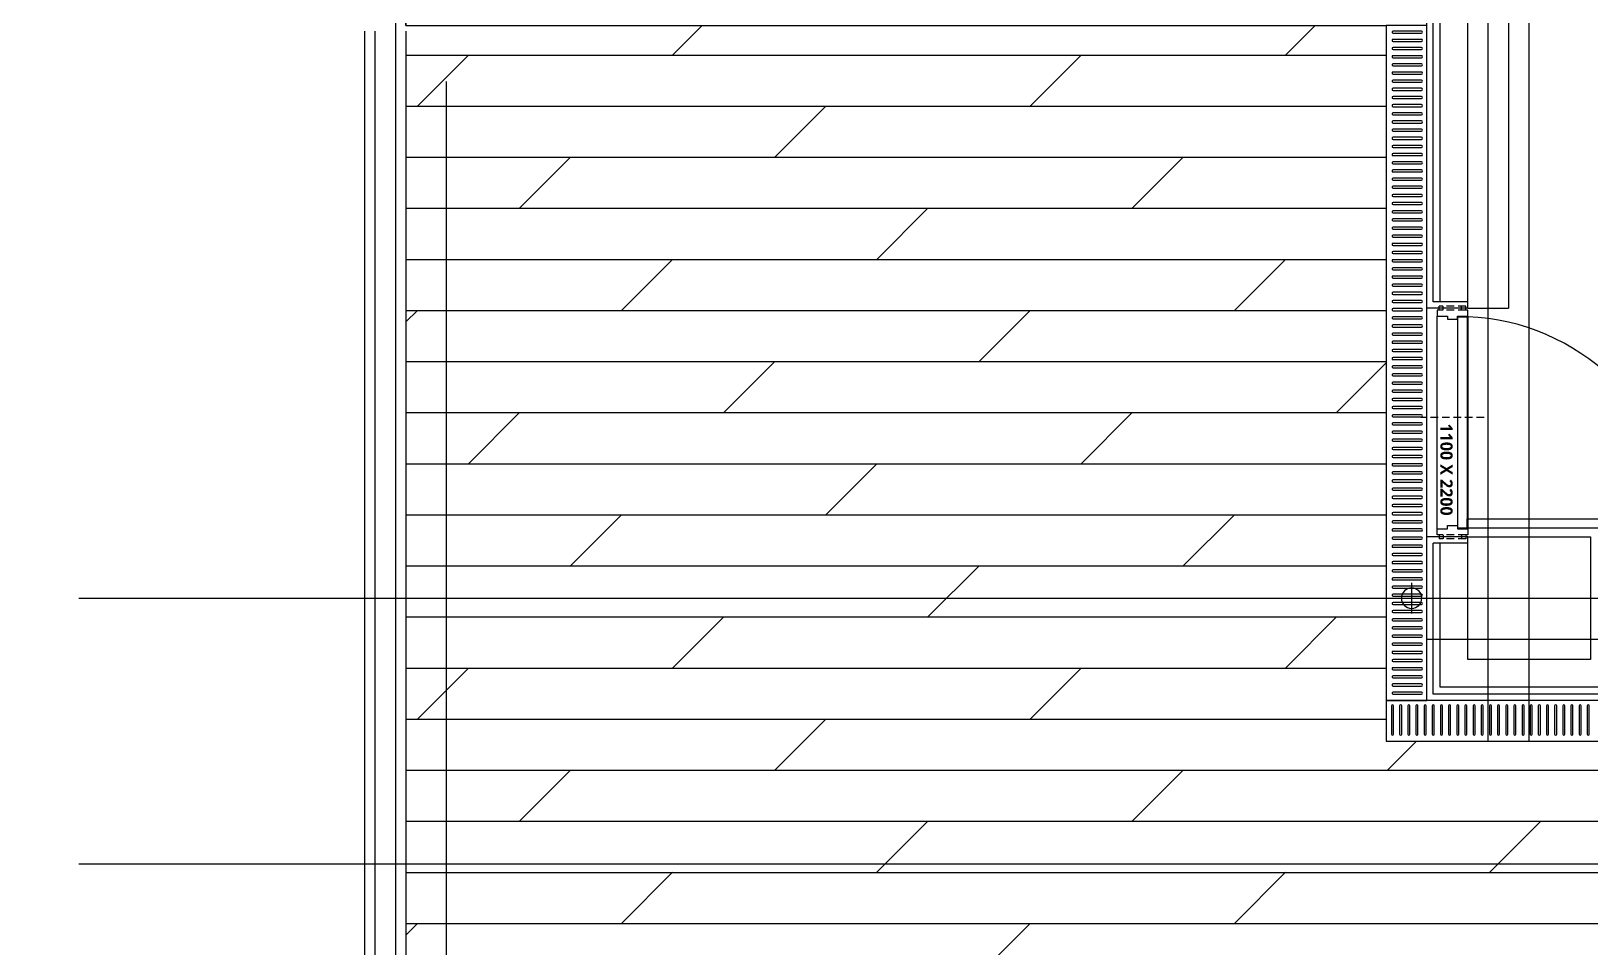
# Model space of a CAD drawing. Header units: millimetres. Extents: x -47382 to 204618, y -51045 to 127155.
# Drawn here: x 18367 to 25997, y 50965 to 55446 of the extents above; entities that cross this region are included whole.
import ezdxf
from ezdxf.enums import TextEntityAlignment as Align

# ---------------------------------------------------------------- set-up
doc = ezdxf.new("R2010")
doc.units = ezdxf.units.MM
doc.header["$LTSCALE"] = 300
doc.header["$MEASUREMENT"] = 0
doc.linetypes.add('CEN', pattern=[62, 60, -1, 0, -1])
doc.linetypes.add('HIDDEN2', pattern=[0.1875, 0.125, -0.0625])
doc.layers.get('0').update_dxf_attribs({"linetype": 'CONTINUOUS'})
doc.layers.add('A-ANNO-NPLT', color=129, linetype='CONTINUOUS', plot=False)
for name, color, linetype in [('A-CEN', 1, 'CEN'), ('A-CODE-DRAIN', 6, 'CONTINUOUS'), ('A-DOOR', 4, 'CONTINUOUS'), ('A-DOOR-JAMB', 4, 'CONTINUOUS'), ('A-DOOR-SILL', 8, 'CONTINUOUS'), ('A-DOOR-SWING', 8, 'CONTINUOUS'), ('A-FLOR-INSL', 8, 'CONTINUOUS'), ('A-FLOR-PAVE-PAT1', 251, 'CONTINUOUS'), ('A-FLOR-PFIX', 6, 'CONTINUOUS'), ('A-FLOR-SUB-ELE', 7, 'CONTINUOUS'), ('A-OUT-FIN-TYP2', 4, 'CONTINUOUS'), ('A-ST-AXIS-CEN', 252, 'CEN'), ('A-ST-COL', 2, 'CONTINUOUS'), ('A-ST-CONC', 2, 'CONTINUOUS')]:
    doc.layers.add(name, color=color, linetype=linetype)
doc.styles.add('SHP-나눔bo', font='')
doc.styles.get('SHP-나눔bo').set_extended_font_data('NanumGothic', bold=True)

# ---------------------------------------------------------------- blocks, each defined once
blk = doc.blocks.new('A$C0e376f74')
at = {"layer": 'A-ANNO-NPLT', "linetype": 'HIDDEN2'}
for p, q in [((525, 230), (525, -80)), ((-20, 140), (-20, 10)), ((0, 140), (-20, 140)), ((0, 120), (-20, 120)), ((-10, 140), (-10, 10)), ((0, 140), (0, 10)), ((1100, 140), (1120, 140)), ((1100, 140), (1100, 10)), ((1100, 120), (1120, 120)), ((1110, 140), (1110, 10)), ((1120, 140), (1120, 10)), ((0, 30), (-20, 30)), ((0, 10), (-20, 10)), ((1100, 30), (1120, 30)), ((1100, 10), (1120, 10))]:
    blk.add_line(p, q, dxfattribs=at)
at = {"layer": 'A-ANNO-NPLT', "linetype": 'ByBlock'}
blk.add_lwpolyline([(1067, 102), (33, 102), (33, 147), (1067, 147)], close=True, dxfattribs=at)
at = {"layer": 'A-DOOR', "linetype": 'ByBlock'}
blk.add_lwpolyline([(1067, 1181), (1067, 147), (1022, 147), (1022, 1181)], close=True, dxfattribs=at)
at = {"layer": 'A-DOOR-JAMB'}
for points in [[(0, 20), (0, 0), (30, 0), (30, 50), (45, 50), (45, 100), (30, 100), (30, 150), (0, 150), (0, 130)], [(1100, 20), (1100, 0), (1070, 0), (1070, 50), (1055, 50), (1055, 100), (1070, 100), (1070, 150), (1100, 150), (1100, 130)]]:
    blk.add_lwpolyline(points, dxfattribs=at)
at = {"layer": 'A-DOOR-SILL'}
for p, q in [((30, 150), (1070, 150)), ((1070, 0), (30, 0))]:
    blk.add_line(p, q, dxfattribs=at)
at = {"layer": 'A-DOOR-SWING'}
blk.add_arc((1106.9, 108.7), 1074.7, 94.52992, 177.80346, dxfattribs=at)
at = {"layer": 'A-ANNO-NPLT', "linetype": 'ByBlock', "style": 'SHP-나눔bo'}
blk.add_text('1100 X 2200', height=60, dxfattribs=at).set_placement((780.6, 15.7), align=Align.CENTER)
blk = doc.blocks.new('우수홈통1')
at = {"layer": 'A-CODE-DRAIN', "color": 6}
for p, q in [((-150, 0), (150, 0)), ((0, -150), (0, 150))]:
    blk.add_line(p, q, dxfattribs=at)
blk.add_circle((0, 0), 100, dxfattribs=at)
blk = doc.blocks.new('ACT 지상1층구조평면도')
at = {"layer": 'A-ST-COL'}
blk.add_lwpolyline([(72781.8, 104016.3), (73381.8, 104016.3), (73381.8, 103416.3), (72781.8, 103416.3), (72781.8, 104016.3)], dxfattribs=at)

msp = doc.modelspace()

# ---------------------------------------------------------------- hatches: boundary and pattern name
at = {"layer": 'A-FLOR-PAVE-PAT1'}
h = msp.add_hatch(dxfattribs=at)
h.set_pattern_fill('DOLMIT', color=256, scale=1000)
h.set_pattern_definition([(0, (-72021493.09, 8621329.2), (0, 250), []), (45, (-72021493.1, 8621329.2), (-499.999999, 499.999999), [353.553391, -707.106781])])
h.paths.add_polyline_path([(27200, 51971.4), (25000, 51971.4), (25000, 55474.8), (20201.1, 55474.8), (20200, 49821.4), (22400, 49821.4), (22400, 46871.4), (20200, 46871.4), (20200, 44371.4), (27200, 44371.4)])
h.paths.add_polyline_path([(25200, 52171.4), (25201.2, 55674.8), (25200, 55674.8)])
h.paths.add_polyline_path([(20202.4, 55674.8), (20201.2, 55674.8), (20201.2, 55573.1)])
edge = h.paths.add_edge_path()
edge.add_line((27400, 47271.4), (28750, 47271.4))
edge.add_line((28750, 47271.4), (28750, 48866.4))
edge.add_line((28750, 48866.4), (27970, 48866.4))
edge.add_arc((28825, 48866.4), 855, 98.40671, 180, ccw=False)
edge.add_line((28700, 49712.3), (28700, 49730.6))
edge.add_arc((28825, 50576.4), 854.9, 181.67061, 261.59508, ccw=False)
edge.add_line((27970.4, 50551.4), (27970.4, 50576.4))
edge.add_line((27970.4, 50576.4), (28750, 50576.4))
edge.add_line((28750, 50576.4), (28750, 52171.4))
edge.add_line((28750, 52171.4), (27400, 52171.4))
edge.add_line((27400, 52171.4), (27400, 47271.4))

# ---------------------------------------------------------------- linework, layer by layer
at = {"layer": 'A-CEN'}
msp.add_line((25200, 52471.4), (33800, 52471.4), dxfattribs=at)
msp.add_lwpolyline([(25500, 51971.4), (25500, 61471.4)], dxfattribs=at)
at = {"layer": 'A-FLOR-INSL'}
for p, q in [((25265, 54121.4), (25265, 56806.4)), ((25265, 52236.4), (25265, 52941.4)), ((26135, 52236.4), (25265, 52236.4))]:
    msp.add_line(p, q, dxfattribs=at)
at = {"layer": 'A-FLOR-PFIX'}
for points in [[(20202.4, 55674.8), (20200, 55474.8), (25000, 55474.8), (25000, 51971.4), (27200, 51971.4), (27200, 44371.4), (27400, 44371.4), (27400, 52171.4), (25200, 52171.4), (25200, 55674.8), (20202.4, 55674.8), (20200, 55474.8)], [(25000, 55474.8), (25000, 52171.4), (25200, 52171.4), (25200, 55474.8)], [(25000, 52171.4), (25000, 51971.4), (27200, 51971.4), (27200, 52171.4), (25200, 52171.4)]]:
    msp.add_lwpolyline(points, close=True, dxfattribs=at)
for points in [[(25172.8, 55446.3), (25034, 55446.3, 1), (25034, 55436.3), (25172.8, 55436.3, 1)], [(25034, 55396.4), (25172.8, 55396.4, 1), (25172.8, 55406.4), (25034, 55406.4, 1)], [(25034, 55356.4), (25172.8, 55356.4, 1), (25172.8, 55366.4), (25034, 55366.4, 1)], [(25034, 55316.5), (25172.8, 55316.5, 1), (25172.8, 55326.5), (25034, 55326.5, 1)], [(25034, 55276.6), (25172.8, 55276.6, 1), (25172.8, 55286.6), (25034, 55286.6, 1)], [(25034, 55236.6), (25172.8, 55236.6, 1), (25172.8, 55246.6), (25034, 55246.6, 1)], [(25034, 55196.7), (25172.8, 55196.7, 1), (25172.8, 55206.7), (25034, 55206.7, 1)], [(25034, 55156.8), (25172.8, 55156.8, 1), (25172.8, 55166.8), (25034, 55166.8, 1)], [(25034, 55116.8), (25172.8, 55116.8, 1), (25172.8, 55126.8), (25034, 55126.8, 1)], [(25034, 55076.9), (25172.8, 55076.9, 1), (25172.8, 55086.9), (25034, 55086.9, 1)], [(25034, 55037), (25172.8, 55037, 1), (25172.8, 55047), (25034, 55047, 1)], [(25034, 54997), (25172.8, 54997, 1), (25172.8, 55007), (25034, 55007, 1)], [(25034, 54957.1), (25172.8, 54957.1, 1), (25172.8, 54967.1), (25034, 54967.1, 1)], [(25034, 54917.1), (25172.8, 54917.1, 1), (25172.8, 54927.1), (25034, 54927.1, 1)], [(25034, 54877.2), (25172.8, 54877.2, 1), (25172.8, 54887.2), (25034, 54887.2, 1)], [(25034, 54837.3), (25172.8, 54837.3, 1), (25172.8, 54847.3), (25034, 54847.3, 1)], [(25034, 54797.3), (25172.8, 54797.3, 1), (25172.8, 54807.3), (25034, 54807.3, 1)], [(25034, 54757.4), (25172.8, 54757.4, 1), (25172.8, 54767.4), (25034, 54767.4, 1)], [(25034, 54717.5), (25172.8, 54717.5, 1), (25172.8, 54727.5), (25034, 54727.5, 1)], [(25034, 54677.5), (25172.8, 54677.5, 1), (25172.8, 54687.5), (25034, 54687.5, 1)], [(25034, 54637.6), (25172.8, 54637.6, 1), (25172.8, 54647.6), (25034, 54647.6, 1)], [(25034, 54597.6), (25172.8, 54597.6, 1), (25172.8, 54607.6), (25034, 54607.6, 1)], [(25034, 54557.7), (25172.8, 54557.7, 1), (25172.8, 54567.7), (25034, 54567.7, 1)], [(25034, 54517.8), (25172.8, 54517.8, 1), (25172.8, 54527.8), (25034, 54527.8, 1)], [(25034, 54477.8), (25172.8, 54477.8, 1), (25172.8, 54487.8), (25034, 54487.8, 1)], [(25034, 54437.9), (25172.8, 54437.9, 1), (25172.8, 54447.9), (25034, 54447.9, 1)], [(25034, 54398), (25172.8, 54398, 1), (25172.8, 54408), (25034, 54408, 1)], [(25034, 54358), (25172.8, 54358, 1), (25172.8, 54368), (25034, 54368, 1)], [(25034, 54318.1), (25172.8, 54318.1, 1), (25172.8, 54328.1), (25034, 54328.1, 1)], [(25034, 54278.1), (25172.8, 54278.1, 1), (25172.8, 54288.1), (25034, 54288.1, 1)], [(25034, 54238.2), (25172.8, 54238.2, 1), (25172.8, 54248.2), (25034, 54248.2, 1)], [(25034, 54198.3), (25172.8, 54198.3, 1), (25172.8, 54208.3), (25034, 54208.3, 1)], [(25034, 54158.3), (25172.8, 54158.3, 1), (25172.8, 54168.3), (25034, 54168.3, 1)], [(25034, 54118.4), (25172.8, 54118.4, 1), (25172.8, 54128.4), (25034, 54128.4, 1)], [(25034, 54078.5), (25172.8, 54078.5, 1), (25172.8, 54088.5), (25034, 54088.5, 1)], [(25034, 54038.5), (25172.8, 54038.5, 1), (25172.8, 54048.5), (25034, 54048.5, 1)], [(25034, 53998.6), (25172.8, 53998.6, 1), (25172.8, 54008.6), (25034, 54008.6, 1)], [(25034, 53958.7), (25172.8, 53958.7, 1), (25172.8, 53968.7), (25034, 53968.7, 1)], [(25034, 53918.7), (25172.8, 53918.7, 1), (25172.8, 53928.7), (25034, 53928.7, 1)], [(25034, 53878.8), (25172.8, 53878.8, 1), (25172.8, 53888.8), (25034, 53888.8, 1)], [(25034, 53838.8), (25172.8, 53838.8, 1), (25172.8, 53848.8), (25034, 53848.8, 1)], [(25034, 53798.9), (25172.8, 53798.9, 1), (25172.8, 53808.9), (25034, 53808.9, 1)], [(25034, 53759), (25172.8, 53759, 1), (25172.8, 53769), (25034, 53769, 1)], [(25034, 53719), (25172.8, 53719, 1), (25172.8, 53729), (25034, 53729, 1)], [(25034, 53679.1), (25172.8, 53679.1, 1), (25172.8, 53689.1), (25034, 53689.1, 1)], [(25034, 53639.2), (25172.8, 53639.2, 1), (25172.8, 53649.2), (25034, 53649.2, 1)], [(25034, 53599.2), (25172.8, 53599.2, 1), (25172.8, 53609.2), (25034, 53609.2, 1)], [(25034, 53559.3), (25172.8, 53559.3, 1), (25172.8, 53569.3), (25034, 53569.3, 1)], [(25034, 53519.3), (25172.8, 53519.3, 1), (25172.8, 53529.3), (25034, 53529.3, 1)], [(25034, 53479.4), (25172.8, 53479.4, 1), (25172.8, 53489.4), (25034, 53489.4, 1)], [(25034, 53439.5), (25172.8, 53439.5, 1), (25172.8, 53449.5), (25034, 53449.5, 1)], [(25034, 53399.5), (25172.8, 53399.5, 1), (25172.8, 53409.5), (25034, 53409.5, 1)], [(25034, 53359.6), (25172.8, 53359.6, 1), (25172.8, 53369.6), (25034, 53369.6, 1)], [(25034, 53319.7), (25172.8, 53319.7, 1), (25172.8, 53329.7), (25034, 53329.7, 1)], [(25034, 53279.7), (25172.8, 53279.7, 1), (25172.8, 53289.7), (25034, 53289.7, 1)], [(25034, 53239.8), (25172.8, 53239.8, 1), (25172.8, 53249.8), (25034, 53249.8, 1)], [(25034, 53199.9), (25172.8, 53199.9, 1), (25172.8, 53209.9), (25034, 53209.9, 1)], [(25034, 53159.9), (25172.8, 53159.9, 1), (25172.8, 53169.9), (25034, 53169.9, 1)], [(25034, 53120), (25172.8, 53120, 1), (25172.8, 53130), (25034, 53130, 1)], [(25034, 53080), (25172.8, 53080, 1), (25172.8, 53090), (25034, 53090, 1)], [(25034, 53040.1), (25172.8, 53040.1, 1), (25172.8, 53050.1), (25034, 53050.1, 1)], [(25034, 53000.2), (25172.8, 53000.2, 1), (25172.8, 53010.2), (25034, 53010.2, 1)], [(25034, 52960.2), (25172.8, 52960.2, 1), (25172.8, 52970.2), (25034, 52970.2, 1)], [(25034, 52920.3), (25172.8, 52920.3, 1), (25172.8, 52930.3), (25034, 52930.3, 1)], [(25034, 52880.4), (25172.8, 52880.4, 1), (25172.8, 52890.4), (25034, 52890.4, 1)], [(25034, 52840.4), (25172.8, 52840.4, 1), (25172.8, 52850.4), (25034, 52850.4, 1)], [(25034, 52800.5), (25172.8, 52800.5, 1), (25172.8, 52810.5), (25034, 52810.5, 1)], [(25034, 52760.5), (25172.8, 52760.5, 1), (25172.8, 52770.5), (25034, 52770.5, 1)], [(25034, 52720.6), (25172.8, 52720.6, 1), (25172.8, 52730.6), (25034, 52730.6, 1)], [(25034, 52680.7), (25172.8, 52680.7, 1), (25172.8, 52690.7), (25034, 52690.7, 1)], [(25034, 52640.7), (25172.8, 52640.7, 1), (25172.8, 52650.7), (25034, 52650.7, 1)], [(25034, 52600.8), (25172.8, 52600.8, 1), (25172.8, 52610.8), (25034, 52610.8, 1)], [(25034, 52560.9), (25172.8, 52560.9, 1), (25172.8, 52570.9), (25034, 52570.9, 1)], [(25034, 52520.9), (25172.8, 52520.9, 1), (25172.8, 52530.9), (25034, 52530.9, 1)], [(25034, 52481), (25172.8, 52481, 1), (25172.8, 52491), (25034, 52491, 1)], [(25034, 52441), (25172.8, 52441, 1), (25172.8, 52451), (25034, 52451, 1)], [(25034, 52401.1), (25172.8, 52401.1, 1), (25172.8, 52411.1), (25034, 52411.1, 1)], [(25034, 52361.2), (25172.8, 52361.2, 1), (25172.8, 52371.2), (25034, 52371.2, 1)], [(25034, 52321.2), (25172.8, 52321.2, 1), (25172.8, 52331.2), (25034, 52331.2, 1)], [(25034, 52281.3), (25172.8, 52281.3, 1), (25172.8, 52291.3), (25034, 52291.3, 1)], [(25034, 52241.4), (25172.8, 52241.4, 1), (25172.8, 52251.4), (25034, 52251.4, 1)], [(25034, 52201.4), (25172.8, 52201.4, 1), (25172.8, 52211.4), (25034, 52211.4, 1)], [(25036.4, 52005.4), (25036.4, 52144.2, 1), (25026.4, 52144.2), (25026.4, 52005.4, 1)], [(25076.4, 52005.4), (25076.4, 52144.2, 1), (25066.4, 52144.2), (25066.4, 52005.4, 1)], [(25116.3, 52005.4), (25116.3, 52144.2, 1), (25106.3, 52144.2), (25106.3, 52005.4, 1)], [(25156.2, 52005.4), (25156.2, 52144.2, 1), (25146.2, 52144.2), (25146.2, 52005.4, 1)], [(25196.2, 52005.4), (25196.2, 52144.2, 1), (25186.2, 52144.2), (25186.2, 52005.4, 1)], [(25236.1, 52005.4), (25236.1, 52144.2, 1), (25226.1, 52144.2), (25226.1, 52005.4, 1)], [(25276.1, 52005.4), (25276.1, 52144.2, 1), (25266.1, 52144.2), (25266.1, 52005.4, 1)], [(25316, 52005.4), (25316, 52144.2, 1), (25306, 52144.2), (25306, 52005.4, 1)], [(25355.9, 52005.4), (25355.9, 52144.2, 1), (25345.9, 52144.2), (25345.9, 52005.4, 1)], [(25395.9, 52005.4), (25395.9, 52144.2, 1), (25385.9, 52144.2), (25385.9, 52005.4, 1)], [(25435.8, 52005.4), (25435.8, 52144.2, 1), (25425.8, 52144.2), (25425.8, 52005.4, 1)], [(25475.7, 52005.4), (25475.7, 52144.2, 1), (25465.7, 52144.2), (25465.7, 52005.4, 1)], [(25515.7, 52005.4), (25515.7, 52144.2, 1), (25505.7, 52144.2), (25505.7, 52005.4, 1)], [(25555.6, 52005.4), (25555.6, 52144.2, 1), (25545.6, 52144.2), (25545.6, 52005.4, 1)], [(25595.6, 52005.4), (25595.6, 52144.2, 1), (25585.6, 52144.2), (25585.6, 52005.4, 1)], [(25635.5, 52005.4), (25635.5, 52144.2, 1), (25625.5, 52144.2), (25625.5, 52005.4, 1)], [(25675.4, 52005.4), (25675.4, 52144.2, 1), (25665.4, 52144.2), (25665.4, 52005.4, 1)], [(25715.4, 52005.4), (25715.4, 52144.2, 1), (25705.4, 52144.2), (25705.4, 52005.4, 1)], [(25755.3, 52005.4), (25755.3, 52144.2, 1), (25745.3, 52144.2), (25745.3, 52005.4, 1)], [(25795.2, 52005.4), (25795.2, 52144.2, 1), (25785.2, 52144.2), (25785.2, 52005.4, 1)], [(25835.2, 52005.4), (25835.2, 52144.2, 1), (25825.2, 52144.2), (25825.2, 52005.4, 1)], [(25875.1, 52005.4), (25875.1, 52144.2, 1), (25865.1, 52144.2), (25865.1, 52005.4, 1)], [(25915, 52005.4), (25915, 52144.2, 1), (25905, 52144.2), (25905, 52005.4, 1)], [(25955, 52005.4), (25955, 52144.2, 1), (25945, 52144.2), (25945, 52005.4, 1)], [(25994.9, 52005.4), (25994.9, 52144.2, 1), (25984.9, 52144.2), (25984.9, 52005.4, 1)]]:
    msp.add_lwpolyline(points, format="xyb", close=True, dxfattribs=at)
at = {"layer": 'A-FLOR-SUB-ELE'}
for p, q in [((20000, 44371.4), (20000, 55446.4)), ((20050, 49821.4), (20050, 55446.4)), ((20150, 55446.4), (20150, 49821.4)), ((20200, 55446.4), (20200, 49821.4))]:
    msp.add_line(p, q, dxfattribs=at)
msp.add_arc((29000, 55471.4), 8850, 154.42723, 180.16277, dxfattribs=at)
at = {"layer": 'A-OUT-FIN-TYP2'}
for p, q in [((25200, 54091.4), (25200, 56836.4)), ((25230, 54121.4), (25230, 56806.4)), ((25400, 54121.4), (25230, 54121.4)), ((25400, 54091.4), (25200, 54091.4)), ((25200, 52171.4), (25200, 52971.4)), ((25400, 52971.4), (25200, 52971.4)), ((25230, 52201.4), (25230, 52941.4)), ((25400, 52941.4), (25230, 52941.4)), ((26170, 52201.4), (25230, 52201.4)), ((26200, 52171.4), (25200, 52171.4))]:
    msp.add_line(p, q, dxfattribs=at)
at = {"layer": 'A-ST-AXIS-CEN'}
for p, q in [((20400, 0), (20400, 99371.4)), ((0, 52671.4), (33800, 52671.4)), ((0, 51371.4), (142000, 51371.4))]:
    msp.add_line(p, q, dxfattribs=at)
msp.add_lwpolyline([(25700, 51971.4), (25700, 99371.4)], dxfattribs=at)
at = {"layer": 'A-ST-CONC'}
for p, q in [((25600, 56836.4), (25600, 54091.4)), ((25400, 54091.4), (25400, 55771.4))]:
    msp.add_line(p, q, dxfattribs=at)
msp.add_lwpolyline([(25400, 54091.4), (25600, 54091.4)], dxfattribs=at)

# ---------------------------------------------------------------- block references
msp.add_blockref('ACT 지상1층구조평면도', (-47381.8, -51044.9))
at = {"layer": 'A-CODE-DRAIN', "xscale": -0.5, "yscale": 0.5, "zscale": 0.5, "rotation": 180}
msp.add_blockref('우수홈통1', (25125, 52671.4), dxfattribs=at)
at = {"layer": 'A-DOOR', "rotation": 270.000000000115}
msp.add_blockref('A$C0e376f74', (25250, 54081.4), dxfattribs=at)

doc.saveas('drawing.dxf')
